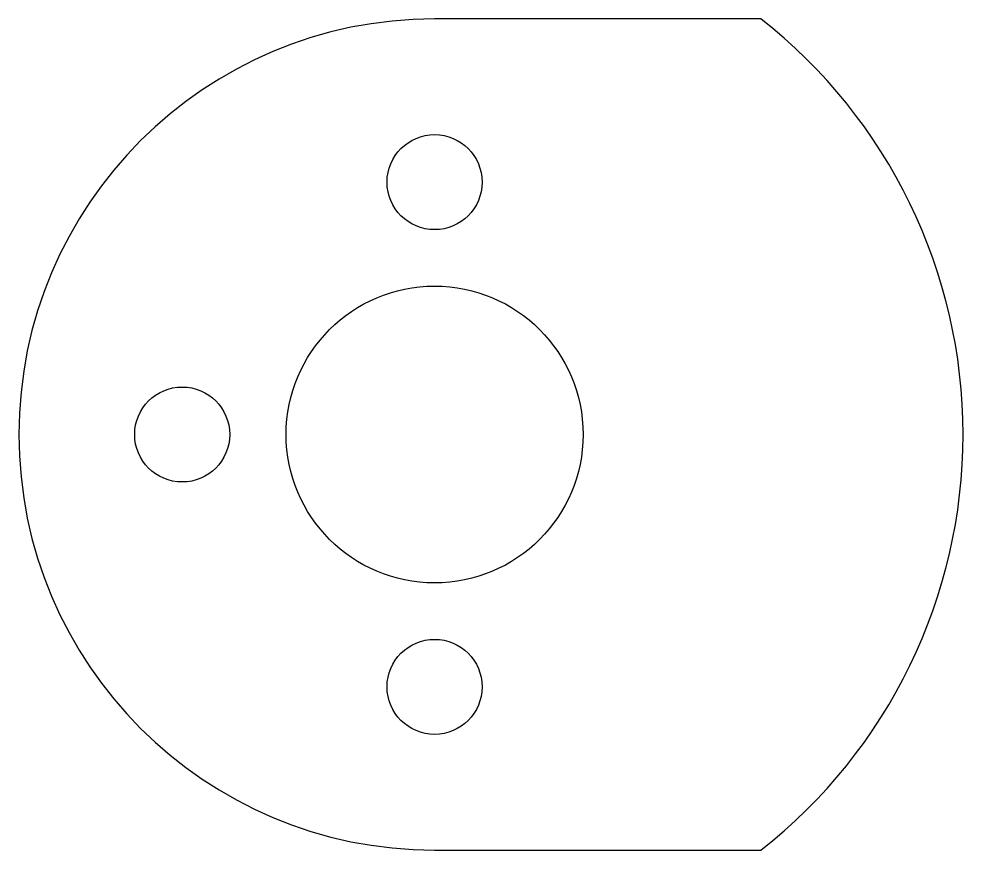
# Model space of a CAD drawing. Header units: millimetres. Extents: x -7 to 8.9, y -7 to 7.
import ezdxf

# ---------------------------------------------------------------- set-up
doc = ezdxf.new("R2010")
doc.units = ezdxf.units.MM
doc.layers.get('0').update_dxf_attribs({"linetype": 'CONTINUOUS'})

msp = doc.modelspace()

# ---------------------------------------------------------------- linework, layer by layer
msp.add_lwpolyline([(0, 7, 1), (0, -7), (5.496, -7, 0.486234), (5.496, 7)], format="xyb", close=True)
for centre, radius in [((0, 4.25), 0.8), ((0, 0), 2.5), ((-4.25, 0), 0.8), ((0, -4.25), 0.8)]:
    msp.add_circle(centre, radius)

doc.saveas('drawing.dxf')
